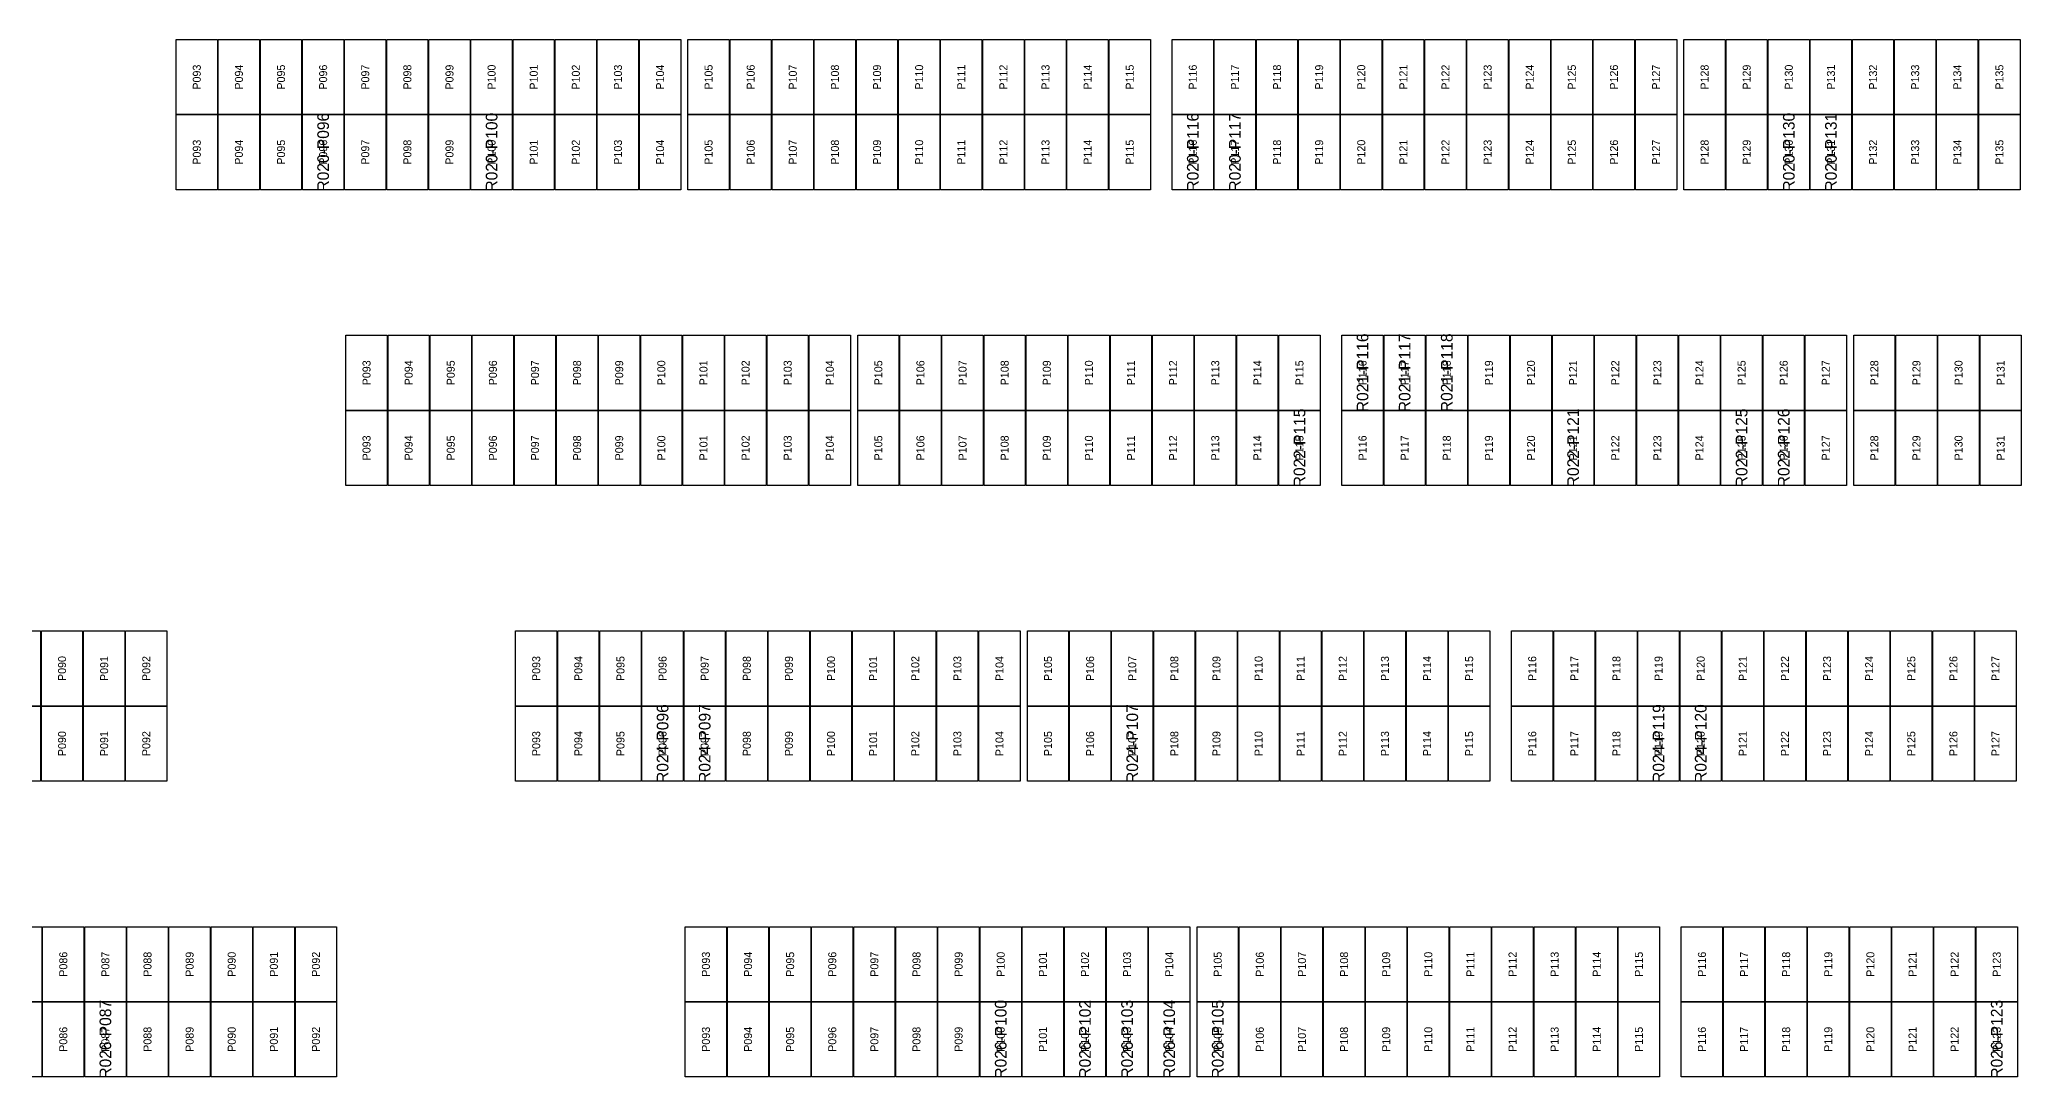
# Model space of a CAD drawing. Extents: x 296295 to 296770, y 651564 to 652121.
# Drawn here: x 296455 to 296509.3, y 652019.2 to 652047.7 of the extents above; entities that cross this region are included whole.
import ezdxf
from ezdxf.enums import TextEntityAlignment as Align

# ---------------------------------------------------------------- set-up
doc = ezdxf.new("R2010")
doc.units = 0

msp = doc.modelspace()

# ---------------------------------------------------------------- linework, layer by layer
at = {"layer": 'DEFECTIVE_PANELS'}
for points in [[(296462.194, 652045.614), (296463.328, 652045.614), (296463.328, 652043.551), (296462.194, 652043.551)], [(296466.826, 652045.614), (296467.96, 652045.614), (296467.96, 652043.551), (296466.826, 652043.551)], [(296486.106, 652045.614), (296487.24, 652045.614), (296487.24, 652043.551), (296486.106, 652043.551)], [(296487.264, 652045.614), (296488.398, 652045.614), (296488.398, 652043.551), (296487.264, 652043.551)], [(296502.494, 652045.614), (296503.628, 652045.614), (296503.628, 652043.551), (296502.494, 652043.551)], [(296503.652, 652045.614), (296504.786, 652045.614), (296504.786, 652043.551), (296503.652, 652043.551)], [(296490.773, 652039.551), (296491.907, 652039.551), (296491.907, 652037.488), (296490.773, 652037.488)], [(296491.931, 652039.551), (296493.065, 652039.551), (296493.065, 652037.488), (296491.931, 652037.488)], [(296493.089, 652039.551), (296494.223, 652039.551), (296494.223, 652037.488), (296493.089, 652037.488)], [(296489.039, 652037.488), (296490.173, 652037.488), (296490.173, 652035.425), (296489.039, 652035.425)], [(296496.563, 652037.488), (296497.697, 652037.488), (296497.697, 652035.425), (296496.563, 652035.425)], [(296501.195, 652037.488), (296502.329, 652037.488), (296502.329, 652035.425), (296501.195, 652035.425)], [(296502.353, 652037.488), (296503.487, 652037.488), (296503.487, 652035.425), (296502.353, 652035.425)], [(296471.527, 652029.362), (296472.661, 652029.362), (296472.661, 652027.299), (296471.527, 652027.299)], [(296472.685, 652029.362), (296473.819, 652029.362), (296473.819, 652027.299), (296472.685, 652027.299)], [(296484.441, 652029.362), (296485.575, 652029.362), (296485.575, 652027.299), (296484.441, 652027.299)], [(296498.913, 652029.362), (296500.047, 652029.362), (296500.047, 652027.299), (296498.913, 652027.299)], [(296500.071, 652029.362), (296501.205, 652029.362), (296501.205, 652027.299), (296500.071, 652027.299)], [(296456.207, 652021.236), (296457.341, 652021.236), (296457.341, 652019.173), (296456.207, 652019.173)], [(296480.825, 652021.236), (296481.959, 652021.236), (296481.959, 652019.173), (296480.825, 652019.173)], [(296483.141, 652021.236), (296484.275, 652021.236), (296484.275, 652019.173), (296483.141, 652019.173)], [(296484.299, 652021.236), (296485.433, 652021.236), (296485.433, 652019.173), (296484.299, 652019.173)], [(296485.457, 652021.236), (296486.591, 652021.236), (296486.591, 652019.173), (296485.457, 652019.173)], [(296486.791, 652021.236), (296487.925, 652021.236), (296487.925, 652019.173), (296486.791, 652019.173)], [(296508.211, 652021.236), (296509.345, 652021.236), (296509.345, 652019.173), (296508.211, 652019.173)]]:
    msp.add_lwpolyline(points, close=True, dxfattribs=at)
at = {"layer": 'PANELS_MASTER'}
for points in [[(296458.72, 652047.677), (296459.854, 652047.677), (296459.854, 652045.614), (296458.72, 652045.614)], [(296459.878, 652047.677), (296461.012, 652047.677), (296461.012, 652045.614), (296459.878, 652045.614)], [(296461.036, 652047.677), (296462.17, 652047.677), (296462.17, 652045.614), (296461.036, 652045.614)], [(296462.194, 652047.677), (296463.328, 652047.677), (296463.328, 652045.614), (296462.194, 652045.614)], [(296463.352, 652047.677), (296464.486, 652047.677), (296464.486, 652045.614), (296463.352, 652045.614)], [(296464.51, 652047.677), (296465.644, 652047.677), (296465.644, 652045.614), (296464.51, 652045.614)], [(296465.668, 652047.677), (296466.802, 652047.677), (296466.802, 652045.614), (296465.668, 652045.614)], [(296466.826, 652047.677), (296467.96, 652047.677), (296467.96, 652045.614), (296466.826, 652045.614)], [(296467.984, 652047.677), (296469.118, 652047.677), (296469.118, 652045.614), (296467.984, 652045.614)], [(296469.142, 652047.677), (296470.276, 652047.677), (296470.276, 652045.614), (296469.142, 652045.614)], [(296470.3, 652047.677), (296471.434, 652047.677), (296471.434, 652045.614), (296470.3, 652045.614)], [(296471.458, 652047.677), (296472.592, 652047.677), (296472.592, 652045.614), (296471.458, 652045.614)], [(296472.792, 652047.677), (296473.926, 652047.677), (296473.926, 652045.614), (296472.792, 652045.614)], [(296473.95, 652047.677), (296475.084, 652047.677), (296475.084, 652045.614), (296473.95, 652045.614)], [(296475.108, 652047.677), (296476.242, 652047.677), (296476.242, 652045.614), (296475.108, 652045.614)], [(296476.266, 652047.677), (296477.4, 652047.677), (296477.4, 652045.614), (296476.266, 652045.614)], [(296477.424, 652047.677), (296478.558, 652047.677), (296478.558, 652045.614), (296477.424, 652045.614)], [(296478.582, 652047.677), (296479.716, 652047.677), (296479.716, 652045.614), (296478.582, 652045.614)], [(296479.74, 652047.677), (296480.874, 652047.677), (296480.874, 652045.614), (296479.74, 652045.614)], [(296480.898, 652047.677), (296482.032, 652047.677), (296482.032, 652045.614), (296480.898, 652045.614)], [(296482.056, 652047.677), (296483.19, 652047.677), (296483.19, 652045.614), (296482.056, 652045.614)], [(296483.214, 652047.677), (296484.348, 652047.677), (296484.348, 652045.614), (296483.214, 652045.614)], [(296484.372, 652047.677), (296485.506, 652047.677), (296485.506, 652045.614), (296484.372, 652045.614)], [(296486.106, 652047.677), (296487.24, 652047.677), (296487.24, 652045.614), (296486.106, 652045.614)], [(296487.264, 652047.677), (296488.398, 652047.677), (296488.398, 652045.614), (296487.264, 652045.614)], [(296488.422, 652047.677), (296489.556, 652047.677), (296489.556, 652045.614), (296488.422, 652045.614)], [(296489.58, 652047.677), (296490.714, 652047.677), (296490.714, 652045.614), (296489.58, 652045.614)], [(296490.738, 652047.677), (296491.872, 652047.677), (296491.872, 652045.614), (296490.738, 652045.614)], [(296491.896, 652047.677), (296493.03, 652047.677), (296493.03, 652045.614), (296491.896, 652045.614)], [(296493.054, 652047.677), (296494.188, 652047.677), (296494.188, 652045.614), (296493.054, 652045.614)], [(296494.212, 652047.677), (296495.346, 652047.677), (296495.346, 652045.614), (296494.212, 652045.614)], [(296495.37, 652047.677), (296496.504, 652047.677), (296496.504, 652045.614), (296495.37, 652045.614)], [(296496.528, 652047.677), (296497.662, 652047.677), (296497.662, 652045.614), (296496.528, 652045.614)], [(296497.686, 652047.677), (296498.82, 652047.677), (296498.82, 652045.614), (296497.686, 652045.614)], [(296498.844, 652047.677), (296499.978, 652047.677), (296499.978, 652045.614), (296498.844, 652045.614)], [(296500.178, 652047.677), (296501.312, 652047.677), (296501.312, 652045.614), (296500.178, 652045.614)], [(296501.336, 652047.677), (296502.47, 652047.677), (296502.47, 652045.614), (296501.336, 652045.614)], [(296502.494, 652047.677), (296503.628, 652047.677), (296503.628, 652045.614), (296502.494, 652045.614)], [(296503.652, 652047.677), (296504.786, 652047.677), (296504.786, 652045.614), (296503.652, 652045.614)], [(296504.81, 652047.677), (296505.944, 652047.677), (296505.944, 652045.614), (296504.81, 652045.614)], [(296505.968, 652047.677), (296507.102, 652047.677), (296507.102, 652045.614), (296505.968, 652045.614)], [(296507.126, 652047.677), (296508.26, 652047.677), (296508.26, 652045.614), (296507.126, 652045.614)], [(296508.284, 652047.677), (296509.418, 652047.677), (296509.418, 652045.614), (296508.284, 652045.614)], [(296458.72, 652045.614), (296459.854, 652045.614), (296459.854, 652043.551), (296458.72, 652043.551)], [(296459.878, 652045.614), (296461.012, 652045.614), (296461.012, 652043.551), (296459.878, 652043.551)], [(296461.036, 652045.614), (296462.17, 652045.614), (296462.17, 652043.551), (296461.036, 652043.551)], [(296463.352, 652045.614), (296464.486, 652045.614), (296464.486, 652043.551), (296463.352, 652043.551)], [(296464.51, 652045.614), (296465.644, 652045.614), (296465.644, 652043.551), (296464.51, 652043.551)], [(296465.668, 652045.614), (296466.802, 652045.614), (296466.802, 652043.551), (296465.668, 652043.551)], [(296467.984, 652045.614), (296469.118, 652045.614), (296469.118, 652043.551), (296467.984, 652043.551)], [(296469.142, 652045.614), (296470.276, 652045.614), (296470.276, 652043.551), (296469.142, 652043.551)], [(296470.3, 652045.614), (296471.434, 652045.614), (296471.434, 652043.551), (296470.3, 652043.551)], [(296471.458, 652045.614), (296472.592, 652045.614), (296472.592, 652043.551), (296471.458, 652043.551)], [(296472.792, 652045.614), (296473.926, 652045.614), (296473.926, 652043.551), (296472.792, 652043.551)], [(296473.95, 652045.614), (296475.084, 652045.614), (296475.084, 652043.551), (296473.95, 652043.551)], [(296475.108, 652045.614), (296476.242, 652045.614), (296476.242, 652043.551), (296475.108, 652043.551)], [(296476.266, 652045.614), (296477.4, 652045.614), (296477.4, 652043.551), (296476.266, 652043.551)], [(296477.424, 652045.614), (296478.558, 652045.614), (296478.558, 652043.551), (296477.424, 652043.551)], [(296478.582, 652045.614), (296479.716, 652045.614), (296479.716, 652043.551), (296478.582, 652043.551)], [(296479.74, 652045.614), (296480.874, 652045.614), (296480.874, 652043.551), (296479.74, 652043.551)], [(296480.898, 652045.614), (296482.032, 652045.614), (296482.032, 652043.551), (296480.898, 652043.551)], [(296482.056, 652045.614), (296483.19, 652045.614), (296483.19, 652043.551), (296482.056, 652043.551)], [(296483.214, 652045.614), (296484.348, 652045.614), (296484.348, 652043.551), (296483.214, 652043.551)], [(296484.372, 652045.614), (296485.506, 652045.614), (296485.506, 652043.551), (296484.372, 652043.551)], [(296488.422, 652045.614), (296489.556, 652045.614), (296489.556, 652043.551), (296488.422, 652043.551)], [(296489.58, 652045.614), (296490.714, 652045.614), (296490.714, 652043.551), (296489.58, 652043.551)], [(296490.738, 652045.614), (296491.872, 652045.614), (296491.872, 652043.551), (296490.738, 652043.551)], [(296491.896, 652045.614), (296493.03, 652045.614), (296493.03, 652043.551), (296491.896, 652043.551)], [(296493.054, 652045.614), (296494.188, 652045.614), (296494.188, 652043.551), (296493.054, 652043.551)], [(296494.212, 652045.614), (296495.346, 652045.614), (296495.346, 652043.551), (296494.212, 652043.551)], [(296495.37, 652045.614), (296496.504, 652045.614), (296496.504, 652043.551), (296495.37, 652043.551)], [(296496.528, 652045.614), (296497.662, 652045.614), (296497.662, 652043.551), (296496.528, 652043.551)], [(296497.686, 652045.614), (296498.82, 652045.614), (296498.82, 652043.551), (296497.686, 652043.551)], [(296498.844, 652045.614), (296499.978, 652045.614), (296499.978, 652043.551), (296498.844, 652043.551)], [(296500.178, 652045.614), (296501.312, 652045.614), (296501.312, 652043.551), (296500.178, 652043.551)], [(296501.336, 652045.614), (296502.47, 652045.614), (296502.47, 652043.551), (296501.336, 652043.551)], [(296504.81, 652045.614), (296505.944, 652045.614), (296505.944, 652043.551), (296504.81, 652043.551)], [(296505.968, 652045.614), (296507.102, 652045.614), (296507.102, 652043.551), (296505.968, 652043.551)], [(296507.126, 652045.614), (296508.26, 652045.614), (296508.26, 652043.551), (296507.126, 652043.551)], [(296508.284, 652045.614), (296509.418, 652045.614), (296509.418, 652043.551), (296508.284, 652043.551)], [(296463.387, 652039.551), (296464.521, 652039.551), (296464.521, 652037.488), (296463.387, 652037.488)], [(296464.545, 652039.551), (296465.679, 652039.551), (296465.679, 652037.488), (296464.545, 652037.488)], [(296465.703, 652039.551), (296466.837, 652039.551), (296466.837, 652037.488), (296465.703, 652037.488)], [(296466.861, 652039.551), (296467.995, 652039.551), (296467.995, 652037.488), (296466.861, 652037.488)], [(296468.019, 652039.551), (296469.153, 652039.551), (296469.153, 652037.488), (296468.019, 652037.488)], [(296469.177, 652039.551), (296470.311, 652039.551), (296470.311, 652037.488), (296469.177, 652037.488)], [(296470.335, 652039.551), (296471.469, 652039.551), (296471.469, 652037.488), (296470.335, 652037.488)], [(296471.493, 652039.551), (296472.627, 652039.551), (296472.627, 652037.488), (296471.493, 652037.488)], [(296472.651, 652039.551), (296473.785, 652039.551), (296473.785, 652037.488), (296472.651, 652037.488)], [(296473.809, 652039.551), (296474.943, 652039.551), (296474.943, 652037.488), (296473.809, 652037.488)], [(296474.967, 652039.551), (296476.101, 652039.551), (296476.101, 652037.488), (296474.967, 652037.488)], [(296476.125, 652039.551), (296477.259, 652039.551), (296477.259, 652037.488), (296476.125, 652037.488)], [(296477.459, 652039.551), (296478.593, 652039.551), (296478.593, 652037.488), (296477.459, 652037.488)], [(296478.617, 652039.551), (296479.751, 652039.551), (296479.751, 652037.488), (296478.617, 652037.488)], [(296479.775, 652039.551), (296480.909, 652039.551), (296480.909, 652037.488), (296479.775, 652037.488)], [(296480.933, 652039.551), (296482.067, 652039.551), (296482.067, 652037.488), (296480.933, 652037.488)], [(296482.091, 652039.551), (296483.225, 652039.551), (296483.225, 652037.488), (296482.091, 652037.488)], [(296483.249, 652039.551), (296484.383, 652039.551), (296484.383, 652037.488), (296483.249, 652037.488)], [(296484.407, 652039.551), (296485.541, 652039.551), (296485.541, 652037.488), (296484.407, 652037.488)], [(296485.565, 652039.551), (296486.699, 652039.551), (296486.699, 652037.488), (296485.565, 652037.488)], [(296486.723, 652039.551), (296487.857, 652039.551), (296487.857, 652037.488), (296486.723, 652037.488)], [(296487.881, 652039.551), (296489.015, 652039.551), (296489.015, 652037.488), (296487.881, 652037.488)], [(296489.039, 652039.551), (296490.173, 652039.551), (296490.173, 652037.488), (296489.039, 652037.488)], [(296494.247, 652039.551), (296495.381, 652039.551), (296495.381, 652037.488), (296494.247, 652037.488)], [(296495.405, 652039.551), (296496.539, 652039.551), (296496.539, 652037.488), (296495.405, 652037.488)], [(296496.563, 652039.551), (296497.697, 652039.551), (296497.697, 652037.488), (296496.563, 652037.488)], [(296497.721, 652039.551), (296498.855, 652039.551), (296498.855, 652037.488), (296497.721, 652037.488)], [(296498.879, 652039.551), (296500.013, 652039.551), (296500.013, 652037.488), (296498.879, 652037.488)], [(296500.037, 652039.551), (296501.171, 652039.551), (296501.171, 652037.488), (296500.037, 652037.488)], [(296501.195, 652039.551), (296502.329, 652039.551), (296502.329, 652037.488), (296501.195, 652037.488)], [(296502.353, 652039.551), (296503.487, 652039.551), (296503.487, 652037.488), (296502.353, 652037.488)], [(296503.511, 652039.551), (296504.645, 652039.551), (296504.645, 652037.488), (296503.511, 652037.488)], [(296504.845, 652039.551), (296505.979, 652039.551), (296505.979, 652037.488), (296504.845, 652037.488)], [(296506.003, 652039.551), (296507.137, 652039.551), (296507.137, 652037.488), (296506.003, 652037.488)], [(296507.161, 652039.551), (296508.295, 652039.551), (296508.295, 652037.488), (296507.161, 652037.488)], [(296508.319, 652039.551), (296509.453, 652039.551), (296509.453, 652037.488), (296508.319, 652037.488)], [(296463.387, 652037.488), (296464.521, 652037.488), (296464.521, 652035.425), (296463.387, 652035.425)], [(296464.545, 652037.488), (296465.679, 652037.488), (296465.679, 652035.425), (296464.545, 652035.425)], [(296465.703, 652037.488), (296466.837, 652037.488), (296466.837, 652035.425), (296465.703, 652035.425)], [(296466.861, 652037.488), (296467.995, 652037.488), (296467.995, 652035.425), (296466.861, 652035.425)], [(296468.019, 652037.488), (296469.153, 652037.488), (296469.153, 652035.425), (296468.019, 652035.425)], [(296469.177, 652037.488), (296470.311, 652037.488), (296470.311, 652035.425), (296469.177, 652035.425)], [(296470.335, 652037.488), (296471.469, 652037.488), (296471.469, 652035.425), (296470.335, 652035.425)], [(296471.493, 652037.488), (296472.627, 652037.488), (296472.627, 652035.425), (296471.493, 652035.425)], [(296472.651, 652037.488), (296473.785, 652037.488), (296473.785, 652035.425), (296472.651, 652035.425)], [(296473.809, 652037.488), (296474.943, 652037.488), (296474.943, 652035.425), (296473.809, 652035.425)], [(296474.967, 652037.488), (296476.101, 652037.488), (296476.101, 652035.425), (296474.967, 652035.425)], [(296476.125, 652037.488), (296477.259, 652037.488), (296477.259, 652035.425), (296476.125, 652035.425)], [(296477.459, 652037.488), (296478.593, 652037.488), (296478.593, 652035.425), (296477.459, 652035.425)], [(296478.617, 652037.488), (296479.751, 652037.488), (296479.751, 652035.425), (296478.617, 652035.425)], [(296479.775, 652037.488), (296480.909, 652037.488), (296480.909, 652035.425), (296479.775, 652035.425)], [(296480.933, 652037.488), (296482.067, 652037.488), (296482.067, 652035.425), (296480.933, 652035.425)], [(296482.091, 652037.488), (296483.225, 652037.488), (296483.225, 652035.425), (296482.091, 652035.425)], [(296483.249, 652037.488), (296484.383, 652037.488), (296484.383, 652035.425), (296483.249, 652035.425)], [(296484.407, 652037.488), (296485.541, 652037.488), (296485.541, 652035.425), (296484.407, 652035.425)], [(296485.565, 652037.488), (296486.699, 652037.488), (296486.699, 652035.425), (296485.565, 652035.425)], [(296486.723, 652037.488), (296487.857, 652037.488), (296487.857, 652035.425), (296486.723, 652035.425)], [(296487.881, 652037.488), (296489.015, 652037.488), (296489.015, 652035.425), (296487.881, 652035.425)], [(296490.773, 652037.488), (296491.907, 652037.488), (296491.907, 652035.425), (296490.773, 652035.425)], [(296491.931, 652037.488), (296493.065, 652037.488), (296493.065, 652035.425), (296491.931, 652035.425)], [(296493.089, 652037.488), (296494.223, 652037.488), (296494.223, 652035.425), (296493.089, 652035.425)], [(296494.247, 652037.488), (296495.381, 652037.488), (296495.381, 652035.425), (296494.247, 652035.425)], [(296495.405, 652037.488), (296496.539, 652037.488), (296496.539, 652035.425), (296495.405, 652035.425)], [(296497.721, 652037.488), (296498.855, 652037.488), (296498.855, 652035.425), (296497.721, 652035.425)], [(296498.879, 652037.488), (296500.013, 652037.488), (296500.013, 652035.425), (296498.879, 652035.425)], [(296500.037, 652037.488), (296501.171, 652037.488), (296501.171, 652035.425), (296500.037, 652035.425)], [(296503.511, 652037.488), (296504.645, 652037.488), (296504.645, 652035.425), (296503.511, 652035.425)], [(296504.845, 652037.488), (296505.979, 652037.488), (296505.979, 652035.425), (296504.845, 652035.425)], [(296506.003, 652037.488), (296507.137, 652037.488), (296507.137, 652035.425), (296506.003, 652035.425)], [(296507.161, 652037.488), (296508.295, 652037.488), (296508.295, 652035.425), (296507.161, 652035.425)], [(296508.319, 652037.488), (296509.453, 652037.488), (296509.453, 652035.425), (296508.319, 652035.425)], [(296453.857, 652031.425), (296454.991, 652031.425), (296454.991, 652029.362), (296453.857, 652029.362)], [(296455.015, 652031.425), (296456.149, 652031.425), (296456.149, 652029.362), (296455.015, 652029.362)], [(296456.173, 652031.425), (296457.307, 652031.425), (296457.307, 652029.362), (296456.173, 652029.362)], [(296457.331, 652031.425), (296458.465, 652031.425), (296458.465, 652029.362), (296457.331, 652029.362)], [(296468.053, 652031.425), (296469.187, 652031.425), (296469.187, 652029.362), (296468.053, 652029.362)], [(296469.211, 652031.425), (296470.345, 652031.425), (296470.345, 652029.362), (296469.211, 652029.362)], [(296470.369, 652031.425), (296471.503, 652031.425), (296471.503, 652029.362), (296470.369, 652029.362)], [(296471.527, 652031.425), (296472.661, 652031.425), (296472.661, 652029.362), (296471.527, 652029.362)], [(296472.685, 652031.425), (296473.819, 652031.425), (296473.819, 652029.362), (296472.685, 652029.362)], [(296473.843, 652031.425), (296474.977, 652031.425), (296474.977, 652029.362), (296473.843, 652029.362)], [(296475.001, 652031.425), (296476.135, 652031.425), (296476.135, 652029.362), (296475.001, 652029.362)], [(296476.159, 652031.425), (296477.293, 652031.425), (296477.293, 652029.362), (296476.159, 652029.362)], [(296477.317, 652031.425), (296478.451, 652031.425), (296478.451, 652029.362), (296477.317, 652029.362)], [(296478.475, 652031.425), (296479.609, 652031.425), (296479.609, 652029.362), (296478.475, 652029.362)], [(296479.633, 652031.425), (296480.767, 652031.425), (296480.767, 652029.362), (296479.633, 652029.362)], [(296480.791, 652031.425), (296481.925, 652031.425), (296481.925, 652029.362), (296480.791, 652029.362)], [(296482.125, 652031.425), (296483.259, 652031.425), (296483.259, 652029.362), (296482.125, 652029.362)], [(296483.283, 652031.425), (296484.417, 652031.425), (296484.417, 652029.362), (296483.283, 652029.362)], [(296484.441, 652031.425), (296485.575, 652031.425), (296485.575, 652029.362), (296484.441, 652029.362)], [(296485.599, 652031.425), (296486.733, 652031.425), (296486.733, 652029.362), (296485.599, 652029.362)], [(296486.757, 652031.425), (296487.891, 652031.425), (296487.891, 652029.362), (296486.757, 652029.362)], [(296487.915, 652031.425), (296489.049, 652031.425), (296489.049, 652029.362), (296487.915, 652029.362)], [(296489.073, 652031.425), (296490.207, 652031.425), (296490.207, 652029.362), (296489.073, 652029.362)], [(296490.231, 652031.425), (296491.365, 652031.425), (296491.365, 652029.362), (296490.231, 652029.362)], [(296491.389, 652031.425), (296492.523, 652031.425), (296492.523, 652029.362), (296491.389, 652029.362)], [(296492.547, 652031.425), (296493.681, 652031.425), (296493.681, 652029.362), (296492.547, 652029.362)], [(296493.705, 652031.425), (296494.839, 652031.425), (296494.839, 652029.362), (296493.705, 652029.362)], [(296495.439, 652031.425), (296496.573, 652031.425), (296496.573, 652029.362), (296495.439, 652029.362)], [(296496.597, 652031.425), (296497.731, 652031.425), (296497.731, 652029.362), (296496.597, 652029.362)], [(296497.755, 652031.425), (296498.889, 652031.425), (296498.889, 652029.362), (296497.755, 652029.362)], [(296498.913, 652031.425), (296500.047, 652031.425), (296500.047, 652029.362), (296498.913, 652029.362)], [(296500.071, 652031.425), (296501.205, 652031.425), (296501.205, 652029.362), (296500.071, 652029.362)], [(296501.229, 652031.425), (296502.363, 652031.425), (296502.363, 652029.362), (296501.229, 652029.362)], [(296502.387, 652031.425), (296503.521, 652031.425), (296503.521, 652029.362), (296502.387, 652029.362)], [(296503.545, 652031.425), (296504.679, 652031.425), (296504.679, 652029.362), (296503.545, 652029.362)], [(296504.703, 652031.425), (296505.837, 652031.425), (296505.837, 652029.362), (296504.703, 652029.362)], [(296505.861, 652031.425), (296506.995, 652031.425), (296506.995, 652029.362), (296505.861, 652029.362)], [(296507.019, 652031.425), (296508.153, 652031.425), (296508.153, 652029.362), (296507.019, 652029.362)], [(296508.177, 652031.425), (296509.311, 652031.425), (296509.311, 652029.362), (296508.177, 652029.362)], [(296453.857, 652029.362), (296454.991, 652029.362), (296454.991, 652027.299), (296453.857, 652027.299)], [(296455.015, 652029.362), (296456.149, 652029.362), (296456.149, 652027.299), (296455.015, 652027.299)], [(296456.173, 652029.362), (296457.307, 652029.362), (296457.307, 652027.299), (296456.173, 652027.299)], [(296457.331, 652029.362), (296458.465, 652029.362), (296458.465, 652027.299), (296457.331, 652027.299)], [(296468.053, 652029.362), (296469.187, 652029.362), (296469.187, 652027.299), (296468.053, 652027.299)], [(296469.211, 652029.362), (296470.345, 652029.362), (296470.345, 652027.299), (296469.211, 652027.299)], [(296470.369, 652029.362), (296471.503, 652029.362), (296471.503, 652027.299), (296470.369, 652027.299)], [(296473.843, 652029.362), (296474.977, 652029.362), (296474.977, 652027.299), (296473.843, 652027.299)], [(296475.001, 652029.362), (296476.135, 652029.362), (296476.135, 652027.299), (296475.001, 652027.299)], [(296476.159, 652029.362), (296477.293, 652029.362), (296477.293, 652027.299), (296476.159, 652027.299)], [(296477.317, 652029.362), (296478.451, 652029.362), (296478.451, 652027.299), (296477.317, 652027.299)], [(296478.475, 652029.362), (296479.609, 652029.362), (296479.609, 652027.299), (296478.475, 652027.299)], [(296479.633, 652029.362), (296480.767, 652029.362), (296480.767, 652027.299), (296479.633, 652027.299)], [(296480.791, 652029.362), (296481.925, 652029.362), (296481.925, 652027.299), (296480.791, 652027.299)], [(296482.125, 652029.362), (296483.259, 652029.362), (296483.259, 652027.299), (296482.125, 652027.299)], [(296483.283, 652029.362), (296484.417, 652029.362), (296484.417, 652027.299), (296483.283, 652027.299)], [(296485.599, 652029.362), (296486.733, 652029.362), (296486.733, 652027.299), (296485.599, 652027.299)], [(296486.757, 652029.362), (296487.891, 652029.362), (296487.891, 652027.299), (296486.757, 652027.299)], [(296487.915, 652029.362), (296489.049, 652029.362), (296489.049, 652027.299), (296487.915, 652027.299)], [(296489.073, 652029.362), (296490.207, 652029.362), (296490.207, 652027.299), (296489.073, 652027.299)], [(296490.231, 652029.362), (296491.365, 652029.362), (296491.365, 652027.299), (296490.231, 652027.299)], [(296491.389, 652029.362), (296492.523, 652029.362), (296492.523, 652027.299), (296491.389, 652027.299)], [(296492.547, 652029.362), (296493.681, 652029.362), (296493.681, 652027.299), (296492.547, 652027.299)], [(296493.705, 652029.362), (296494.839, 652029.362), (296494.839, 652027.299), (296493.705, 652027.299)], [(296495.439, 652029.362), (296496.573, 652029.362), (296496.573, 652027.299), (296495.439, 652027.299)], [(296496.597, 652029.362), (296497.731, 652029.362), (296497.731, 652027.299), (296496.597, 652027.299)], [(296497.755, 652029.362), (296498.889, 652029.362), (296498.889, 652027.299), (296497.755, 652027.299)], [(296501.229, 652029.362), (296502.363, 652029.362), (296502.363, 652027.299), (296501.229, 652027.299)], [(296502.387, 652029.362), (296503.521, 652029.362), (296503.521, 652027.299), (296502.387, 652027.299)], [(296503.545, 652029.362), (296504.679, 652029.362), (296504.679, 652027.299), (296503.545, 652027.299)], [(296504.703, 652029.362), (296505.837, 652029.362), (296505.837, 652027.299), (296504.703, 652027.299)], [(296505.861, 652029.362), (296506.995, 652029.362), (296506.995, 652027.299), (296505.861, 652027.299)], [(296507.019, 652029.362), (296508.153, 652029.362), (296508.153, 652027.299), (296507.019, 652027.299)], [(296508.177, 652029.362), (296509.311, 652029.362), (296509.311, 652027.299), (296508.177, 652027.299)], [(296453.891, 652023.299), (296455.025, 652023.299), (296455.025, 652021.236), (296453.891, 652021.236)], [(296455.049, 652023.299), (296456.183, 652023.299), (296456.183, 652021.236), (296455.049, 652021.236)], [(296456.207, 652023.299), (296457.341, 652023.299), (296457.341, 652021.236), (296456.207, 652021.236)], [(296457.365, 652023.299), (296458.499, 652023.299), (296458.499, 652021.236), (296457.365, 652021.236)], [(296458.523, 652023.299), (296459.657, 652023.299), (296459.657, 652021.236), (296458.523, 652021.236)], [(296459.681, 652023.299), (296460.815, 652023.299), (296460.815, 652021.236), (296459.681, 652021.236)], [(296460.839, 652023.299), (296461.973, 652023.299), (296461.973, 652021.236), (296460.839, 652021.236)], [(296461.997, 652023.299), (296463.131, 652023.299), (296463.131, 652021.236), (296461.997, 652021.236)], [(296472.719, 652023.299), (296473.853, 652023.299), (296473.853, 652021.236), (296472.719, 652021.236)], [(296473.877, 652023.299), (296475.011, 652023.299), (296475.011, 652021.236), (296473.877, 652021.236)], [(296475.035, 652023.299), (296476.169, 652023.299), (296476.169, 652021.236), (296475.035, 652021.236)], [(296476.193, 652023.299), (296477.327, 652023.299), (296477.327, 652021.236), (296476.193, 652021.236)], [(296477.351, 652023.299), (296478.485, 652023.299), (296478.485, 652021.236), (296477.351, 652021.236)], [(296478.509, 652023.299), (296479.643, 652023.299), (296479.643, 652021.236), (296478.509, 652021.236)], [(296479.667, 652023.299), (296480.801, 652023.299), (296480.801, 652021.236), (296479.667, 652021.236)], [(296480.825, 652023.299), (296481.959, 652023.299), (296481.959, 652021.236), (296480.825, 652021.236)], [(296481.983, 652023.299), (296483.117, 652023.299), (296483.117, 652021.236), (296481.983, 652021.236)], [(296483.141, 652023.299), (296484.275, 652023.299), (296484.275, 652021.236), (296483.141, 652021.236)], [(296484.299, 652023.299), (296485.433, 652023.299), (296485.433, 652021.236), (296484.299, 652021.236)], [(296485.457, 652023.299), (296486.591, 652023.299), (296486.591, 652021.236), (296485.457, 652021.236)], [(296486.791, 652023.299), (296487.925, 652023.299), (296487.925, 652021.236), (296486.791, 652021.236)], [(296487.949, 652023.299), (296489.083, 652023.299), (296489.083, 652021.236), (296487.949, 652021.236)], [(296489.107, 652023.299), (296490.241, 652023.299), (296490.241, 652021.236), (296489.107, 652021.236)], [(296490.265, 652023.299), (296491.399, 652023.299), (296491.399, 652021.236), (296490.265, 652021.236)], [(296491.423, 652023.299), (296492.557, 652023.299), (296492.557, 652021.236), (296491.423, 652021.236)], [(296492.581, 652023.299), (296493.715, 652023.299), (296493.715, 652021.236), (296492.581, 652021.236)], [(296493.739, 652023.299), (296494.873, 652023.299), (296494.873, 652021.236), (296493.739, 652021.236)], [(296494.897, 652023.299), (296496.031, 652023.299), (296496.031, 652021.236), (296494.897, 652021.236)], [(296496.055, 652023.299), (296497.189, 652023.299), (296497.189, 652021.236), (296496.055, 652021.236)], [(296497.213, 652023.299), (296498.347, 652023.299), (296498.347, 652021.236), (296497.213, 652021.236)], [(296498.371, 652023.299), (296499.505, 652023.299), (296499.505, 652021.236), (296498.371, 652021.236)], [(296500.105, 652023.299), (296501.239, 652023.299), (296501.239, 652021.236), (296500.105, 652021.236)], [(296501.263, 652023.299), (296502.397, 652023.299), (296502.397, 652021.236), (296501.263, 652021.236)], [(296502.421, 652023.299), (296503.555, 652023.299), (296503.555, 652021.236), (296502.421, 652021.236)], [(296503.579, 652023.299), (296504.713, 652023.299), (296504.713, 652021.236), (296503.579, 652021.236)], [(296504.737, 652023.299), (296505.871, 652023.299), (296505.871, 652021.236), (296504.737, 652021.236)], [(296505.895, 652023.299), (296507.029, 652023.299), (296507.029, 652021.236), (296505.895, 652021.236)], [(296507.053, 652023.299), (296508.187, 652023.299), (296508.187, 652021.236), (296507.053, 652021.236)], [(296508.211, 652023.299), (296509.345, 652023.299), (296509.345, 652021.236), (296508.211, 652021.236)], [(296453.891, 652021.236), (296455.025, 652021.236), (296455.025, 652019.173), (296453.891, 652019.173)], [(296455.049, 652021.236), (296456.183, 652021.236), (296456.183, 652019.173), (296455.049, 652019.173)], [(296457.365, 652021.236), (296458.499, 652021.236), (296458.499, 652019.173), (296457.365, 652019.173)], [(296458.523, 652021.236), (296459.657, 652021.236), (296459.657, 652019.173), (296458.523, 652019.173)], [(296459.681, 652021.236), (296460.815, 652021.236), (296460.815, 652019.173), (296459.681, 652019.173)], [(296460.839, 652021.236), (296461.973, 652021.236), (296461.973, 652019.173), (296460.839, 652019.173)], [(296461.997, 652021.236), (296463.131, 652021.236), (296463.131, 652019.173), (296461.997, 652019.173)], [(296472.719, 652021.236), (296473.853, 652021.236), (296473.853, 652019.173), (296472.719, 652019.173)], [(296473.877, 652021.236), (296475.011, 652021.236), (296475.011, 652019.173), (296473.877, 652019.173)], [(296475.035, 652021.236), (296476.169, 652021.236), (296476.169, 652019.173), (296475.035, 652019.173)], [(296476.193, 652021.236), (296477.327, 652021.236), (296477.327, 652019.173), (296476.193, 652019.173)], [(296477.351, 652021.236), (296478.485, 652021.236), (296478.485, 652019.173), (296477.351, 652019.173)], [(296478.509, 652021.236), (296479.643, 652021.236), (296479.643, 652019.173), (296478.509, 652019.173)], [(296479.667, 652021.236), (296480.801, 652021.236), (296480.801, 652019.173), (296479.667, 652019.173)], [(296481.983, 652021.236), (296483.117, 652021.236), (296483.117, 652019.173), (296481.983, 652019.173)], [(296487.949, 652021.236), (296489.083, 652021.236), (296489.083, 652019.173), (296487.949, 652019.173)], [(296489.107, 652021.236), (296490.241, 652021.236), (296490.241, 652019.173), (296489.107, 652019.173)], [(296490.265, 652021.236), (296491.399, 652021.236), (296491.399, 652019.173), (296490.265, 652019.173)], [(296491.423, 652021.236), (296492.557, 652021.236), (296492.557, 652019.173), (296491.423, 652019.173)], [(296492.581, 652021.236), (296493.715, 652021.236), (296493.715, 652019.173), (296492.581, 652019.173)], [(296493.739, 652021.236), (296494.873, 652021.236), (296494.873, 652019.173), (296493.739, 652019.173)], [(296494.897, 652021.236), (296496.031, 652021.236), (296496.031, 652019.173), (296494.897, 652019.173)], [(296496.055, 652021.236), (296497.189, 652021.236), (296497.189, 652019.173), (296496.055, 652019.173)], [(296497.213, 652021.236), (296498.347, 652021.236), (296498.347, 652019.173), (296497.213, 652019.173)], [(296498.371, 652021.236), (296499.505, 652021.236), (296499.505, 652019.173), (296498.371, 652019.173)], [(296500.105, 652021.236), (296501.239, 652021.236), (296501.239, 652019.173), (296500.105, 652019.173)], [(296501.263, 652021.236), (296502.397, 652021.236), (296502.397, 652019.173), (296501.263, 652019.173)], [(296502.421, 652021.236), (296503.555, 652021.236), (296503.555, 652019.173), (296502.421, 652019.173)], [(296503.579, 652021.236), (296504.713, 652021.236), (296504.713, 652019.173), (296503.579, 652019.173)], [(296504.737, 652021.236), (296505.871, 652021.236), (296505.871, 652019.173), (296504.737, 652019.173)], [(296505.895, 652021.236), (296507.029, 652021.236), (296507.029, 652019.173), (296505.895, 652019.173)], [(296507.053, 652021.236), (296508.187, 652021.236), (296508.187, 652019.173), (296507.053, 652019.173)]]:
    msp.add_lwpolyline(points, close=True, dxfattribs=at)

# ---------------------------------------------------------------- texts
at = {"layer": 'DEFECT_LABELS'}
for s, p in [('R020-P096', (296462.761, 652044.582)), ('R020-P100', (296467.393, 652044.582)), ('R020-P116', (296486.673, 652044.582)), ('R020-P117', (296487.831, 652044.582)), ('R020-P130', (296503.061, 652044.582)), ('R020-P131', (296504.219, 652044.582)), ('R021-P116', (296491.34, 652038.519)), ('R021-P117', (296492.498, 652038.519)), ('R021-P118', (296493.656, 652038.519)), ('R022-P115', (296489.606, 652036.456)), ('R022-P121', (296497.13, 652036.456)), ('R022-P125', (296501.762, 652036.456)), ('R022-P126', (296502.92, 652036.456)), ('R024-P096', (296472.094, 652028.33)), ('R024-P097', (296473.252, 652028.33)), ('R024-P107', (296485.008, 652028.33)), ('R024-P119', (296499.48, 652028.33)), ('R024-P120', (296500.638, 652028.33)), ('R026-P087', (296456.774, 652020.204)), ('R026-P100', (296481.392, 652020.204)), ('R026-P102', (296483.708, 652020.204)), ('R026-P103', (296484.866, 652020.204)), ('R026-P104', (296486.024, 652020.204)), ('R026-P105', (296487.358, 652020.204)), ('R026-P123', (296508.778, 652020.204))]:
    msp.add_text(s, height=0.32, rotation=90, dxfattribs=at).set_placement(p, align=Align.MIDDLE_CENTER)
at = {"layer": 'PANEL_POSITION'}
for s, p in [('P093', (296459.287, 652046.645)), ('P094', (296460.445, 652046.645)), ('P095', (296461.603, 652046.645)), ('P096', (296462.761, 652046.645)), ('P097', (296463.919, 652046.645)), ('P098', (296465.077, 652046.645)), ('P099', (296466.235, 652046.645)), ('P100', (296467.393, 652046.645)), ('P101', (296468.551, 652046.645)), ('P102', (296469.709, 652046.645)), ('P103', (296470.867, 652046.645)), ('P104', (296472.025, 652046.645)), ('P105', (296473.359, 652046.645)), ('P106', (296474.517, 652046.645)), ('P107', (296475.675, 652046.645)), ('P108', (296476.833, 652046.645)), ('P109', (296477.991, 652046.645)), ('P110', (296479.149, 652046.645)), ('P111', (296480.307, 652046.645)), ('P112', (296481.465, 652046.645)), ('P113', (296482.623, 652046.645)), ('P114', (296483.781, 652046.645)), ('P115', (296484.939, 652046.645)), ('P116', (296486.673, 652046.645)), ('P117', (296487.831, 652046.645)), ('P118', (296488.989, 652046.645)), ('P119', (296490.147, 652046.645)), ('P120', (296491.305, 652046.645)), ('P121', (296492.463, 652046.645)), ('P122', (296493.621, 652046.645)), ('P123', (296494.779, 652046.645)), ('P124', (296495.937, 652046.645)), ('P125', (296497.095, 652046.645)), ('P126', (296498.253, 652046.645)), ('P127', (296499.411, 652046.645)), ('P128', (296500.745, 652046.645)), ('P129', (296501.903, 652046.645)), ('P130', (296503.061, 652046.645)), ('P131', (296504.219, 652046.645)), ('P132', (296505.377, 652046.645)), ('P133', (296506.535, 652046.645)), ('P134', (296507.693, 652046.645)), ('P135', (296508.851, 652046.645)), ('P093', (296459.287, 652044.582)), ('P094', (296460.445, 652044.582)), ('P095', (296461.603, 652044.582)), ('P096', (296462.761, 652044.582)), ('P097', (296463.919, 652044.582)), ('P098', (296465.077, 652044.582)), ('P099', (296466.235, 652044.582)), ('P100', (296467.393, 652044.582)), ('P101', (296468.551, 652044.582)), ('P102', (296469.709, 652044.582)), ('P103', (296470.867, 652044.582)), ('P104', (296472.025, 652044.582)), ('P105', (296473.359, 652044.582)), ('P106', (296474.517, 652044.582)), ('P107', (296475.675, 652044.582)), ('P108', (296476.833, 652044.582)), ('P109', (296477.991, 652044.582)), ('P110', (296479.149, 652044.582)), ('P111', (296480.307, 652044.582)), ('P112', (296481.465, 652044.582)), ('P113', (296482.623, 652044.582)), ('P114', (296483.781, 652044.582)), ('P115', (296484.939, 652044.582)), ('P116', (296486.673, 652044.582)), ('P117', (296487.831, 652044.582)), ('P118', (296488.989, 652044.582)), ('P119', (296490.147, 652044.582)), ('P120', (296491.305, 652044.582)), ('P121', (296492.463, 652044.582)), ('P122', (296493.621, 652044.582)), ('P123', (296494.779, 652044.582)), ('P124', (296495.937, 652044.582)), ('P125', (296497.095, 652044.582)), ('P126', (296498.253, 652044.582)), ('P127', (296499.411, 652044.582)), ('P128', (296500.745, 652044.582)), ('P129', (296501.903, 652044.582)), ('P130', (296503.061, 652044.582)), ('P131', (296504.219, 652044.582)), ('P132', (296505.377, 652044.582)), ('P133', (296506.535, 652044.582)), ('P134', (296507.693, 652044.582)), ('P135', (296508.851, 652044.582)), ('P093', (296463.954, 652038.519)), ('P094', (296465.112, 652038.519)), ('P095', (296466.27, 652038.519)), ('P096', (296467.428, 652038.519)), ('P097', (296468.586, 652038.519)), ('P098', (296469.744, 652038.519)), ('P099', (296470.902, 652038.519)), ('P100', (296472.06, 652038.519)), ('P101', (296473.218, 652038.519)), ('P102', (296474.376, 652038.519)), ('P103', (296475.534, 652038.519)), ('P104', (296476.692, 652038.519)), ('P105', (296478.026, 652038.519)), ('P106', (296479.184, 652038.519)), ('P107', (296480.342, 652038.519)), ('P108', (296481.5, 652038.519)), ('P109', (296482.658, 652038.519)), ('P110', (296483.816, 652038.519)), ('P111', (296484.974, 652038.519)), ('P112', (296486.132, 652038.519)), ('P113', (296487.29, 652038.519)), ('P114', (296488.448, 652038.519)), ('P115', (296489.606, 652038.519)), ('P116', (296491.34, 652038.519)), ('P117', (296492.498, 652038.519)), ('P118', (296493.656, 652038.519)), ('P119', (296494.814, 652038.519)), ('P120', (296495.972, 652038.519)), ('P121', (296497.13, 652038.519)), ('P122', (296498.288, 652038.519)), ('P123', (296499.446, 652038.519)), ('P124', (296500.604, 652038.519)), ('P125', (296501.762, 652038.519)), ('P126', (296502.92, 652038.519)), ('P127', (296504.078, 652038.519)), ('P128', (296505.412, 652038.519)), ('P129', (296506.57, 652038.519)), ('P130', (296507.728, 652038.519)), ('P131', (296508.886, 652038.519)), ('P093', (296463.954, 652036.456)), ('P094', (296465.112, 652036.456)), ('P095', (296466.27, 652036.456)), ('P096', (296467.428, 652036.456)), ('P097', (296468.586, 652036.456)), ('P098', (296469.744, 652036.456)), ('P099', (296470.902, 652036.456)), ('P100', (296472.06, 652036.456)), ('P101', (296473.218, 652036.456)), ('P102', (296474.376, 652036.456)), ('P103', (296475.534, 652036.456)), ('P104', (296476.692, 652036.456)), ('P105', (296478.026, 652036.456)), ('P106', (296479.184, 652036.456)), ('P107', (296480.342, 652036.456)), ('P108', (296481.5, 652036.456)), ('P109', (296482.658, 652036.456)), ('P110', (296483.816, 652036.456)), ('P111', (296484.974, 652036.456)), ('P112', (296486.132, 652036.456)), ('P113', (296487.29, 652036.456)), ('P114', (296488.448, 652036.456)), ('P115', (296489.606, 652036.456)), ('P116', (296491.34, 652036.456)), ('P117', (296492.498, 652036.456)), ('P118', (296493.656, 652036.456)), ('P119', (296494.814, 652036.456)), ('P120', (296495.972, 652036.456)), ('P121', (296497.13, 652036.456)), ('P122', (296498.288, 652036.456)), ('P123', (296499.446, 652036.456)), ('P124', (296500.604, 652036.456)), ('P125', (296501.762, 652036.456)), ('P126', (296502.92, 652036.456)), ('P127', (296504.078, 652036.456)), ('P128', (296505.412, 652036.456)), ('P129', (296506.57, 652036.456)), ('P130', (296507.728, 652036.456)), ('P131', (296508.886, 652036.456)), ('P090', (296455.582, 652030.393)), ('P091', (296456.74, 652030.393)), ('P092', (296457.898, 652030.393)), ('P093', (296468.62, 652030.393)), ('P094', (296469.778, 652030.393)), ('P095', (296470.936, 652030.393)), ('P096', (296472.094, 652030.393)), ('P097', (296473.252, 652030.393)), ('P098', (296474.41, 652030.393)), ('P099', (296475.568, 652030.393)), ('P100', (296476.726, 652030.393)), ('P101', (296477.884, 652030.393)), ('P102', (296479.042, 652030.393)), ('P103', (296480.2, 652030.393)), ('P104', (296481.358, 652030.393)), ('P105', (296482.692, 652030.393)), ('P106', (296483.85, 652030.393)), ('P107', (296485.008, 652030.393)), ('P108', (296486.166, 652030.393)), ('P109', (296487.324, 652030.393)), ('P110', (296488.482, 652030.393)), ('P111', (296489.64, 652030.393)), ('P112', (296490.798, 652030.393)), ('P113', (296491.956, 652030.393)), ('P114', (296493.114, 652030.393)), ('P115', (296494.272, 652030.393)), ('P116', (296496.006, 652030.393)), ('P117', (296497.164, 652030.393)), ('P118', (296498.322, 652030.393)), ('P119', (296499.48, 652030.393)), ('P120', (296500.638, 652030.393)), ('P121', (296501.796, 652030.393)), ('P122', (296502.954, 652030.393)), ('P123', (296504.112, 652030.393)), ('P124', (296505.27, 652030.393)), ('P125', (296506.428, 652030.393)), ('P126', (296507.586, 652030.393)), ('P127', (296508.744, 652030.393)), ('P090', (296455.582, 652028.33)), ('P091', (296456.74, 652028.33)), ('P092', (296457.898, 652028.33)), ('P093', (296468.62, 652028.33)), ('P094', (296469.778, 652028.33)), ('P095', (296470.936, 652028.33)), ('P096', (296472.094, 652028.33)), ('P097', (296473.252, 652028.33)), ('P098', (296474.41, 652028.33)), ('P099', (296475.568, 652028.33)), ('P100', (296476.726, 652028.33)), ('P101', (296477.884, 652028.33)), ('P102', (296479.042, 652028.33)), ('P103', (296480.2, 652028.33)), ('P104', (296481.358, 652028.33)), ('P105', (296482.692, 652028.33)), ('P106', (296483.85, 652028.33)), ('P107', (296485.008, 652028.33)), ('P108', (296486.166, 652028.33)), ('P109', (296487.324, 652028.33)), ('P110', (296488.482, 652028.33)), ('P111', (296489.64, 652028.33)), ('P112', (296490.798, 652028.33)), ('P113', (296491.956, 652028.33)), ('P114', (296493.114, 652028.33)), ('P115', (296494.272, 652028.33)), ('P116', (296496.006, 652028.33)), ('P117', (296497.164, 652028.33)), ('P118', (296498.322, 652028.33)), ('P119', (296499.48, 652028.33)), ('P120', (296500.638, 652028.33)), ('P121', (296501.796, 652028.33)), ('P122', (296502.954, 652028.33)), ('P123', (296504.112, 652028.33)), ('P124', (296505.27, 652028.33)), ('P125', (296506.428, 652028.33)), ('P126', (296507.586, 652028.33)), ('P127', (296508.744, 652028.33)), ('P086', (296455.616, 652022.267)), ('P087', (296456.774, 652022.267)), ('P088', (296457.932, 652022.267)), ('P089', (296459.09, 652022.267)), ('P090', (296460.248, 652022.267)), ('P091', (296461.406, 652022.267)), ('P092', (296462.564, 652022.267)), ('P093', (296473.286, 652022.267)), ('P094', (296474.444, 652022.267)), ('P095', (296475.602, 652022.267)), ('P096', (296476.76, 652022.267)), ('P097', (296477.918, 652022.267)), ('P098', (296479.076, 652022.267)), ('P099', (296480.234, 652022.267)), ('P100', (296481.392, 652022.267)), ('P101', (296482.55, 652022.267)), ('P102', (296483.708, 652022.267)), ('P103', (296484.866, 652022.267)), ('P104', (296486.024, 652022.267)), ('P105', (296487.358, 652022.267)), ('P106', (296488.516, 652022.267)), ('P107', (296489.674, 652022.267)), ('P108', (296490.832, 652022.267)), ('P109', (296491.99, 652022.267)), ('P110', (296493.148, 652022.267)), ('P111', (296494.306, 652022.267)), ('P112', (296495.464, 652022.267)), ('P113', (296496.622, 652022.267)), ('P114', (296497.78, 652022.267)), ('P115', (296498.938, 652022.267)), ('P116', (296500.672, 652022.267)), ('P117', (296501.83, 652022.267)), ('P118', (296502.988, 652022.267)), ('P119', (296504.146, 652022.267)), ('P120', (296505.304, 652022.267)), ('P121', (296506.462, 652022.267)), ('P122', (296507.62, 652022.267)), ('P123', (296508.778, 652022.267)), ('P086', (296455.616, 652020.204)), ('P087', (296456.774, 652020.204)), ('P088', (296457.932, 652020.204)), ('P089', (296459.09, 652020.204)), ('P090', (296460.248, 652020.204)), ('P091', (296461.406, 652020.204)), ('P092', (296462.564, 652020.204)), ('P093', (296473.286, 652020.204)), ('P094', (296474.444, 652020.204)), ('P095', (296475.602, 652020.204)), ('P096', (296476.76, 652020.204)), ('P097', (296477.918, 652020.204)), ('P098', (296479.076, 652020.204)), ('P099', (296480.234, 652020.204)), ('P100', (296481.392, 652020.204)), ('P101', (296482.55, 652020.204)), ('P102', (296483.708, 652020.204)), ('P103', (296484.866, 652020.204)), ('P104', (296486.024, 652020.204)), ('P105', (296487.358, 652020.204)), ('P106', (296488.516, 652020.204)), ('P107', (296489.674, 652020.204)), ('P108', (296490.832, 652020.204)), ('P109', (296491.99, 652020.204)), ('P110', (296493.148, 652020.204)), ('P111', (296494.306, 652020.204)), ('P112', (296495.464, 652020.204)), ('P113', (296496.622, 652020.204)), ('P114', (296497.78, 652020.204)), ('P115', (296498.938, 652020.204)), ('P116', (296500.672, 652020.204)), ('P117', (296501.83, 652020.204)), ('P118', (296502.988, 652020.204)), ('P119', (296504.146, 652020.204)), ('P120', (296505.304, 652020.204)), ('P121', (296506.462, 652020.204)), ('P122', (296507.62, 652020.204)), ('P123', (296508.778, 652020.204))]:
    msp.add_text(s, height=0.22, rotation=90, dxfattribs=at).set_placement(p, align=Align.MIDDLE_CENTER)

doc.saveas('drawing.dxf')
